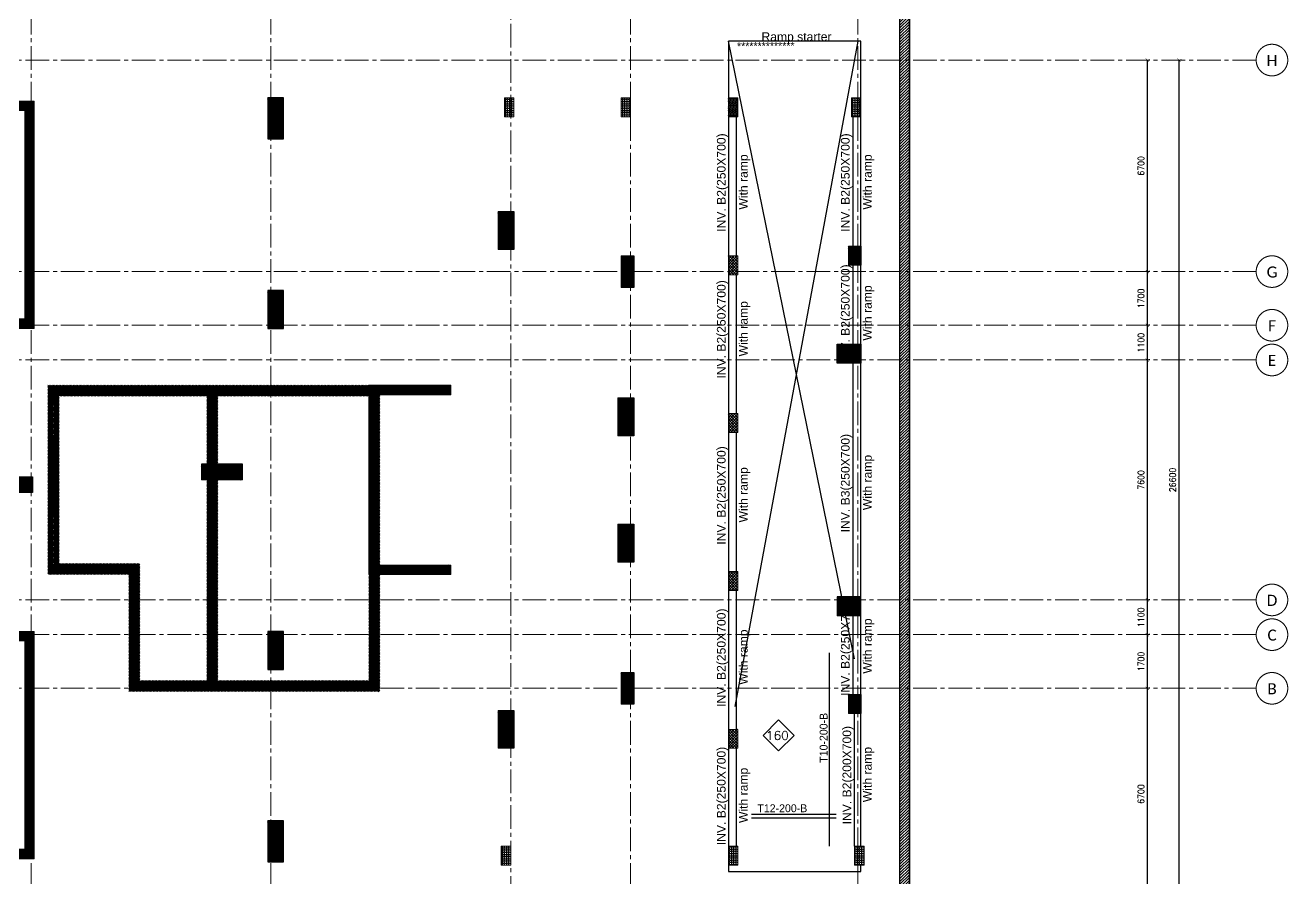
# Model space of a CAD drawing. Header units: millimetres. Extents: x -967280 to 3852, y 2833 to 1955156.
# Drawn here: x -521011 to -481004, y 487937 to 514940 of the extents above; entities that cross this region are included whole.
import ezdxf
from ezdxf.enums import TextEntityAlignment as Align

# ---------------------------------------------------------------- set-up
doc = ezdxf.new("R2010")
doc.units = ezdxf.units.MM
doc.header["$LTSCALE"] = 1000
doc.header["$PDMODE"] = 35
doc.header["$PDSIZE"] = 25
for name, pattern in [('$0$DASHED2', [0.375, 0.25, -0.125]), ('Columns_Structural070816$0$CENTER2', [1.125, 0.75, -0.125, 0.125, -0.125]), ('HRZN_Line-Ptrn-Sold', [9144001.0, 9144000.0, -1])]:
    doc.linetypes.add(name, pattern=pattern)
for name, color, linetype in [('_N-DIM 3', 7, 'Continuous'), ('ARCH', 8, 'Continuous'), ('R.C. footing', 4, 'Continuous'), ('S - BATH Hach', 1, 'Continuous'), ('S - col hach', 1, 'Continuous'), ('S - dot', 1, 'Continuous'), ('S -Beams', 2, 'Continuous'), ('text', 3, 'Continuous')]:
    doc.layers.add(name, color=color, linetype=linetype)
for name, color, linetype, lineweight in [('A-AX-ATT-100', 7, 'HRZN_Line-Ptrn-Sold', 18), ('S - column', 6, 'Continuous', 60), ('ST-000-AXIS', 9, 'Columns_Structural070816$0$CENTER2', 9), ('ST-203-SLAB-TXT', 7, 'Continuous', 30), ('ST-RFT-BOT', 2, '$0$DASHED2', 30)]:
    doc.layers.add(name, color=color, linetype=linetype, lineweight=lineweight)
doc.styles.add('ARAB', font='xarb.shx', dxfattribs={"width": 0.7, "height": 250})
doc.styles.add('B05-FIRST FLOOR PLAN$0$T25-100', font='STENCIL.shx', dxfattribs={"height": 250})
doc.styles.add('Calibri_2', font='calibri.ttf', dxfattribs={"height": 300})
doc.styles.add('ROMANC', font='romanc.shx')
doc.styles.add('TUNELNO', font='romans.shx', dxfattribs={"width": 0.9})
doc.styles.add('XREF-ST-FRAMING 1ST FLOOR$0$STRECTURAL', font='arial.ttf')
doc.dimstyles.new('Copy(2) of DSEC', dxfattribs={"dimtxt": 200, "dimasz": 100, "dimexe": 50, "dimexo": 80, "dimgap": 100, "dimtad": 1, "dimdec": 0, "dimrnd": 5, "dimzin": 0, "dimdsep": 46, "dimtxsty": 'TUNELNO', "dimblk": 'ARCHTICK', "dimcen": 0.09, "dimclrd": 1, "dimclre": 1, "dimclrt": 3, "dimadec": 0, "dimazin": 0, "dimtfac": 0.78125, "dimtdec": 0, "dimtix": 1, "dimtmove": 2, "dimatfit": 3, "dimldrblk": 'ARCHTICK', "dimfxl": 1, "dimtolj": 1, "dimtzin": 0, "dimarcsym": 0})
pattern_1 = [(90, (-416898.87, -510439.72), (-69.85, 4e-15), [50.8, -19.05]), (180, (-416898.87, -510439.72), (-9e-15, -69.85), [50.8, -19.05])]
pattern_2 = [(45, (193250.144, -596912.31), (-22.4506403, 22.4506403), [])]
pattern_3 = [(45, (-119733.897, -851549.915), (-22.4506403, 22.4506403), [])]
pattern_4 = [(45, (907727.56, 223202.353), (-22.4506403, 22.4506403), [])]
pattern_5 = [(45, (-410798.87, -446239.72), (-44.9012806, 44.9012806), []), (135, (-410798.87, -446239.72), (-44.9012806, -44.9012806), [])]

# ---------------------------------------------------------------- blocks, each defined once
blk = doc.blocks.new('Grid - HRZN_G-Datm-Grid-Head-1554275-FIRST FLOOR FFL_1_')
at = {"layer": 'A-AX-ATT-100'}
blk.add_circle((0, 0), 5, dxfattribs=at)
blk = doc.blocks.new('_ArchTick')
at = {"color": 0, "linetype": 'ByBlock', "const_width": 0.15}
blk.add_lwpolyline([(-0.5, -0.5), (0.5, 0.5)], dxfattribs=at)
blk = doc.blocks.new('*D1497')
at = {"layer": '_N-DIM 3', "color": 1, "linetype": 'Continuous', "lineweight": -2, "ltscale": 30, "transparency": 16777216}
for p, q in [((572272, 737040), (572272, 730340)), ((572352, 737040), (572322, 737040)), ((572352, 730340), (572322, 730340))]:
    blk.add_line(p, q, dxfattribs=at)
at = {"layer": 'Defpoints', "color": 0, "linetype": 'Continuous', "ltscale": 30, "transparency": 16777216}
for p in [(572272, 737040), (572272, 730340), (572272, 730340)]:
    blk.add_point(p, dxfattribs=at)
at = {"layer": '_N-DIM 3', "color": 1, "linetype": 'Continuous', "lineweight": -2, "ltscale": 30, "transparency": 16777216, "xscale": 100, "yscale": 100, "zscale": 100}
for p, rotation in [((572272, 737040), 90), ((572272, 730340), 270)]:
    blk.add_blockref('_ArchTick', p, dxfattribs=dict(at, rotation=rotation))
at = {"layer": '_N-DIM 3', "color": 3, "linetype": 'Continuous', "ltscale": 30, "transparency": 16777216, "insert": (572072, 733690), "char_height": 200, "attachment_point": 5, "rotation": 90, "style": 'TUNELNO'}
blk.add_mtext('\\A1;6700', dxfattribs=at)
blk = doc.blocks.new('*D1498')
at = {"layer": '_N-DIM 3', "color": 1, "linetype": 'Continuous', "lineweight": -2, "ltscale": 30, "transparency": 16777216}
for p, q in [((572272, 730340), (572272, 728640)), ((572352, 730340), (572322, 730340)), ((572352, 728640), (572322, 728640))]:
    blk.add_line(p, q, dxfattribs=at)
at = {"layer": 'Defpoints', "color": 0, "linetype": 'Continuous', "ltscale": 30, "transparency": 16777216}
for p in [(572272, 730340), (572272, 728640), (572272, 728640)]:
    blk.add_point(p, dxfattribs=at)
at = {"layer": '_N-DIM 3', "color": 1, "linetype": 'Continuous', "lineweight": -2, "ltscale": 30, "transparency": 16777216, "xscale": 100, "yscale": 100, "zscale": 100}
for p, rotation in [((572272, 730340), 90), ((572272, 728640), 270)]:
    blk.add_blockref('_ArchTick', p, dxfattribs=dict(at, rotation=rotation))
at = {"layer": '_N-DIM 3', "color": 3, "linetype": 'Continuous', "ltscale": 30, "transparency": 16777216, "insert": (572072, 729490), "char_height": 200, "attachment_point": 5, "rotation": 90, "style": 'TUNELNO'}
blk.add_mtext('\\A1;1700', dxfattribs=at)
blk = doc.blocks.new('*D1499')
at = {"layer": '_N-DIM 3', "color": 1, "linetype": 'Continuous', "lineweight": -2, "ltscale": 30, "transparency": 16777216}
for p, q in [((572272, 728640), (572272, 727540)), ((572352, 728640), (572322, 728640)), ((572352, 727540), (572322, 727540))]:
    blk.add_line(p, q, dxfattribs=at)
at = {"layer": 'Defpoints', "color": 0, "linetype": 'Continuous', "ltscale": 30, "transparency": 16777216}
for p in [(572272, 728640), (572272, 727540), (572272, 727540)]:
    blk.add_point(p, dxfattribs=at)
at = {"layer": '_N-DIM 3', "color": 1, "linetype": 'Continuous', "lineweight": -2, "ltscale": 30, "transparency": 16777216, "xscale": 100, "yscale": 100, "zscale": 100}
for p, rotation in [((572272, 728640), 90), ((572272, 727540), 270)]:
    blk.add_blockref('_ArchTick', p, dxfattribs=dict(at, rotation=rotation))
at = {"layer": '_N-DIM 3', "color": 3, "linetype": 'Continuous', "ltscale": 30, "transparency": 16777216, "insert": (572072, 728090), "char_height": 200, "attachment_point": 5, "rotation": 90, "style": 'TUNELNO'}
blk.add_mtext('\\A1;1100', dxfattribs=at)
blk = doc.blocks.new('*D1500')
at = {"layer": '_N-DIM 3', "color": 1, "linetype": 'Continuous', "lineweight": -2, "ltscale": 30, "transparency": 16777216}
for p, q in [((572272, 727540), (572272, 719940)), ((572352, 727540), (572322, 727540)), ((572352, 719940), (572322, 719940))]:
    blk.add_line(p, q, dxfattribs=at)
at = {"layer": 'Defpoints', "color": 0, "linetype": 'Continuous', "ltscale": 30, "transparency": 16777216}
for p in [(572272, 727540), (572272, 719940), (572272, 719940)]:
    blk.add_point(p, dxfattribs=at)
at = {"layer": '_N-DIM 3', "color": 1, "linetype": 'Continuous', "lineweight": -2, "ltscale": 30, "transparency": 16777216, "xscale": 100, "yscale": 100, "zscale": 100}
for p, rotation in [((572272, 727540), 90), ((572272, 719940), 270)]:
    blk.add_blockref('_ArchTick', p, dxfattribs=dict(at, rotation=rotation))
at = {"layer": '_N-DIM 3', "color": 3, "linetype": 'Continuous', "ltscale": 30, "transparency": 16777216, "insert": (572072, 723740), "char_height": 200, "attachment_point": 5, "rotation": 90, "style": 'TUNELNO'}
blk.add_mtext('\\A1;7600', dxfattribs=at)
blk = doc.blocks.new('*D1501')
at = {"layer": '_N-DIM 3', "color": 1, "linetype": 'Continuous', "lineweight": -2, "ltscale": 30, "transparency": 16777216}
for p, q in [((572272, 719940), (572272, 718840)), ((572352, 719940), (572322, 719940)), ((572352, 718840), (572322, 718840))]:
    blk.add_line(p, q, dxfattribs=at)
at = {"layer": 'Defpoints', "color": 0, "linetype": 'Continuous', "ltscale": 30, "transparency": 16777216}
for p in [(572272, 719940), (572272, 718840), (572272, 718840)]:
    blk.add_point(p, dxfattribs=at)
at = {"layer": '_N-DIM 3', "color": 1, "linetype": 'Continuous', "lineweight": -2, "ltscale": 30, "transparency": 16777216, "xscale": 100, "yscale": 100, "zscale": 100}
for p, rotation in [((572272, 719940), 90), ((572272, 718840), 270)]:
    blk.add_blockref('_ArchTick', p, dxfattribs=dict(at, rotation=rotation))
at = {"layer": '_N-DIM 3', "color": 3, "linetype": 'Continuous', "ltscale": 30, "transparency": 16777216, "insert": (572072, 719390), "char_height": 200, "attachment_point": 5, "rotation": 90, "style": 'TUNELNO'}
blk.add_mtext('\\A1;1100', dxfattribs=at)
blk = doc.blocks.new('*D1502')
at = {"layer": '_N-DIM 3', "color": 1, "linetype": 'Continuous', "lineweight": -2, "ltscale": 30, "transparency": 16777216}
for p, q in [((572272, 718840), (572272, 717140)), ((572352, 718840), (572322, 718840)), ((572352, 717140), (572322, 717140))]:
    blk.add_line(p, q, dxfattribs=at)
at = {"layer": 'Defpoints', "color": 0, "linetype": 'Continuous', "ltscale": 30, "transparency": 16777216}
for p in [(572272, 718840), (572272, 717140), (572272, 717140)]:
    blk.add_point(p, dxfattribs=at)
at = {"layer": '_N-DIM 3', "color": 1, "linetype": 'Continuous', "lineweight": -2, "ltscale": 30, "transparency": 16777216, "xscale": 100, "yscale": 100, "zscale": 100}
for p, rotation in [((572272, 718840), 90), ((572272, 717140), 270)]:
    blk.add_blockref('_ArchTick', p, dxfattribs=dict(at, rotation=rotation))
at = {"layer": '_N-DIM 3', "color": 3, "linetype": 'Continuous', "ltscale": 30, "transparency": 16777216, "insert": (572072, 717990), "char_height": 200, "attachment_point": 5, "rotation": 90, "style": 'TUNELNO'}
blk.add_mtext('\\A1;1700', dxfattribs=at)
blk = doc.blocks.new('*D1503')
at = {"layer": '_N-DIM 3', "color": 1, "linetype": 'Continuous', "lineweight": -2, "ltscale": 30, "transparency": 16777216}
for p, q in [((572272, 717140), (572272, 710440)), ((572352, 717140), (572322, 717140)), ((572352, 710440), (572322, 710440))]:
    blk.add_line(p, q, dxfattribs=at)
at = {"layer": 'Defpoints', "color": 0, "linetype": 'Continuous', "ltscale": 30, "transparency": 16777216}
for p in [(572272, 717140), (572272, 710440), (572272, 710440)]:
    blk.add_point(p, dxfattribs=at)
at = {"layer": '_N-DIM 3', "color": 1, "linetype": 'Continuous', "lineweight": -2, "ltscale": 30, "transparency": 16777216, "xscale": 100, "yscale": 100, "zscale": 100}
for p, rotation in [((572272, 717140), 90), ((572272, 710440), 270)]:
    blk.add_blockref('_ArchTick', p, dxfattribs=dict(at, rotation=rotation))
at = {"layer": '_N-DIM 3', "color": 3, "linetype": 'Continuous', "ltscale": 30, "transparency": 16777216, "insert": (572072, 713790), "char_height": 200, "attachment_point": 5, "rotation": 90, "style": 'TUNELNO'}
blk.add_mtext('\\A1;6700', dxfattribs=at)
blk = doc.blocks.new('*D1504')
at = {"layer": '_N-DIM 3', "color": 1, "linetype": 'Continuous', "lineweight": -2, "ltscale": 30, "transparency": 16777216}
for p, q in [((573272, 737040), (573272, 710440)), ((573352, 737040), (573322, 737040)), ((573352, 710440), (573322, 710440))]:
    blk.add_line(p, q, dxfattribs=at)
at = {"layer": 'Defpoints', "color": 0, "linetype": 'Continuous', "ltscale": 30, "transparency": 16777216}
for p in [(573272, 737040), (573272, 710440), (573272, 710440)]:
    blk.add_point(p, dxfattribs=at)
at = {"layer": '_N-DIM 3', "color": 1, "linetype": 'Continuous', "lineweight": -2, "ltscale": 30, "transparency": 16777216, "xscale": 100, "yscale": 100, "zscale": 100}
for p, rotation in [((573272, 737040), 90), ((573272, 710440), 270)]:
    blk.add_blockref('_ArchTick', p, dxfattribs=dict(at, rotation=rotation))
at = {"layer": '_N-DIM 3', "color": 3, "linetype": 'Continuous', "ltscale": 30, "transparency": 16777216, "insert": (573072, 723740), "char_height": 200, "attachment_point": 5, "rotation": 90, "style": 'TUNELNO'}
blk.add_mtext('\\A1;26600', dxfattribs=at)
blk = doc.blocks.new('A$C46269fcd new')
at = {"layer": 'S - BATH Hach', "ltscale": 30, "transparency": 33554483}
h = blk.add_hatch(dxfattribs=at)
h.set_pattern_fill('ANSI31', color=1, scale=20)
h.set_pattern_definition([(45, (643184.17, -484711.8), (-44.9012806, 44.9012806), [])])
h.paths.add_polyline_path([(47835, 35800), (47835, -9200), (-6100, -9200), (-6100, 35800), (-5800, 35800), (-5800, -8900), (47535, -8900), (47535, 35800)])
at = {"layer": 'S - col hach', "true_color": 0xcd6928}
h = blk.add_hatch(dxfattribs=at)
h.set_pattern_fill('ANGLE', color=32, scale=10, angle=90)
h.set_pattern_definition([(90, (-416598.87, -510439.72), (-69.85, 4e-15), [50.8, -19.05]), (180, (-416598.87, -510439.72), (-9e-15, -69.85), [50.8, -19.05])])
h.paths.add_polyline_path([(35300, 25400), (35000, 25400), (35000, 24800), (35300, 24800)])
h = blk.add_hatch(dxfattribs=at)
h.set_pattern_fill('ANGLE', color=32, scale=10, angle=90)
h.set_pattern_definition([(90, (-416998.87, -510439.72), (-69.85, 4e-15), [50.8, -19.05]), (180, (-416998.87, -510439.72), (-9e-15, -69.85), [50.8, -19.05])])
h.paths.add_polyline_path([(39000, 25400), (38700, 25400), (38700, 24800), (39000, 24800)])
h = blk.add_hatch(dxfattribs=at)
h.set_pattern_fill('ANGLE', color=32, scale=10, angle=90)
h.set_pattern_definition([(90, (-416898.87, -510539.72), (-69.85, 4e-15), [50.8, -19.05]), (180, (-416898.87, -510539.72), (-9e-15, -69.85), [50.8, -19.05])])
h.paths.add_polyline_path([(46300, 25400), (46000, 25400), (46000, 24800), (46300, 24800)])
h = blk.add_hatch(dxfattribs=at)
h.set_pattern_fill('ANGLE', color=32, scale=10, angle=90)
h.set_pattern_definition([(90, (-418648.87, -504739.72), (-69.85, 4e-15), [50.8, -19.05]), (180, (-418648.87, -504739.72), (-9e-15, -69.85), [50.8, -19.05])])
h.paths.add_polyline_path([(35200, 1700), (34900, 1700), (34900, 1100), (35200, 1100)])
h = blk.add_hatch(dxfattribs=at)
h.set_pattern_fill('ANGLE', color=32, scale=10, angle=90)
h.set_pattern_definition(pattern_1)
h.paths.add_polyline_path([(42400, 1700), (42100, 1700), (42100, 1100), (42400, 1100)])
h = blk.add_hatch(dxfattribs=at)
h.set_pattern_fill('ANGLE', color=32, scale=10, angle=90)
h.set_pattern_definition(pattern_1)
h.paths.add_polyline_path([(46400, 1700), (46100, 1700), (46100, 1100), (46400, 1100)])
at = {"layer": 'R.C. footing', "color": 4, "ltscale": 30}
blk.add_lwpolyline([(47835, 35800), (47835, -9200), (-6100, -9200), (-6100, 35800), (-5800, 35800), (-5800, -8900), (47535, -8900), (47535, 35800)], close=True, dxfattribs=at)
at = {"layer": 'S - column', "lineweight": 15}
for points in [[(35300, 25400), (35000, 25400), (35000, 24800), (35300, 24800)], [(39000, 25400), (38700, 25400), (38700, 24800), (39000, 24800)], [(46300, 25400), (46000, 25400), (46000, 24800), (46300, 24800)], [(35200, 1700), (34900, 1700), (34900, 1100), (35200, 1100)], [(42400, 1700), (42100, 1700), (42100, 1100), (42400, 1100)], [(46400, 1700), (46100, 1700), (46100, 1100), (46400, 1100)]]:
    blk.add_lwpolyline(points, close=True, dxfattribs=at)
blk = doc.blocks.new('FROM FOUNDATION TO UPPER LOWER BASEMENT_COLUMNS(new2)')
at = {"layer": 'S - col hach'}
h = blk.add_hatch(dxfattribs=at)
h.set_pattern_fill('ANSI31', color=256, scale=10)
h.set_pattern_definition(pattern_4)
h.paths.add_polyline_path([(436699, 635440), (436699, 628840), (436199, 628840), (436199, 628540), (436999, 628540), (436999, 635740), (432999, 635740), (432999, 628540), (433299, 628540), (434999, 628540), (434999, 628840), (433299, 628840), (433299, 635440)])
h = blk.add_hatch(dxfattribs=at)
h.set_pattern_fill('ANSI31', color=256, scale=10)
h.set_pattern_definition(pattern_2)
h.paths.add_polyline_path([(444899, 634540), (444899, 635840), (444399, 635840), (444399, 634540)])
h = blk.add_hatch(dxfattribs=at)
h.set_pattern_fill('ANSI31', color=256, scale=10)
h.set_pattern_definition([(45, (193250.144, -595212.31), (-22.4506403, 22.4506403), [])])
h.paths.add_polyline_path([(452199, 631040), (452199, 632240), (451699, 632240), (451699, 631040)])
h = blk.add_hatch(dxfattribs=at)
h.set_pattern_fill('ANSI31', color=256, scale=10)
h.set_pattern_definition(pattern_2)
h.paths.add_polyline_path([(463199, 630540), (463199, 631140), (462799, 631140), (462799, 630540), (462953, 630540)])
h = blk.add_hatch(dxfattribs=at)
h.set_pattern_fill('ANSI31', color=256, scale=10)
h.set_pattern_definition(pattern_2)
h.paths.add_polyline_path([(455999, 629840), (455999, 630840), (455599, 630840), (455599, 629840)])
h = blk.add_hatch(dxfattribs=at)
h.set_pattern_fill('ANSI31', color=256, scale=10)
h.set_pattern_definition(pattern_2)
h.paths.add_polyline_path([(444899, 628540), (444899, 629740), (444399, 629740), (444399, 628540)])
h = blk.add_hatch(dxfattribs=at)
h.set_pattern_fill('ANSI31', color=256, scale=10)
h.set_pattern_definition([(45, (193250.144, -599612.31), (-22.4506403, 22.4506403), [])])
h.paths.add_polyline_path([(462706, 627440), (463199, 627440), (463199, 628040), (462449, 628040), (462449, 627440)])
h = blk.add_hatch(dxfattribs=at)
h.set_pattern_fill('ANSI31', color=256, scale=10, angle=-90)
h.set_pattern_definition([(315, (-770003.16, 861038.448), (22.4506403, 22.4506403), [])])
h.paths.add_polyline_path([(450199, 621040), (447899, 621040), (447899, 626440), (450199, 626440), (450199, 626740), (447599, 626740), (447599, 620740), (450199, 620740)])
h = blk.add_hatch(dxfattribs=at)
h.set_pattern_fill('ANSI31', color=256, scale=10)
h.set_pattern_definition([(45, (193250.144, -601912.31), (-22.4506403, 22.4506403), [])])
h.paths.add_polyline_path([(455999, 625140), (455999, 626340), (455499, 626340), (455499, 625140)])
h = blk.add_hatch(dxfattribs=at)
h.set_pattern_fill('ANSI31', color=256, scale=10)
h.set_pattern_definition([(45, (172750.148, -603312.31), (-22.4506403, 22.4506403), [])])
h.paths.add_polyline_path([(443599, 623740), (443599, 624240), (442299, 624240), (442299, 623740)])
h = blk.add_hatch(dxfattribs=at)
h.set_pattern_fill('ANSI31', color=256, scale=10)
h.set_pattern_definition([(45, (167000.147, -603712.31), (-22.4506403, 22.4506403), [])])
h.paths.add_polyline_path([(436456, 623340), (436949, 623340), (436949, 623840), (435749, 623840), (435749, 623340)])
h = blk.add_hatch(dxfattribs=at)
h.set_pattern_fill('ANSI31', color=256, scale=10)
h.set_pattern_definition(pattern_3)
h.paths.add_polyline_path([(455999, 622340), (455499, 622340), (455499, 621140), (455999, 621140)])
h = blk.add_hatch(dxfattribs=at)
h.set_pattern_fill('ANSI31', color=256, scale=10)
h.set_pattern_definition([(45, (193250.144, -607512.31), (-22.4506403, 22.4506403), [])])
h.paths.add_polyline_path([(462706, 619440), (463199, 619440), (463199, 620040), (462449, 620040), (462449, 619440)])
h = blk.add_hatch(dxfattribs=at)
h.set_pattern_fill('ANSI31', color=256, scale=10)
h.set_pattern_definition(pattern_4)
h.paths.add_polyline_path([(436699, 618640), (436699, 612040), (433299, 612040), (433299, 618640), (434999, 618640), (434999, 618940), (432999, 618940), (432999, 611740), (436999, 611740), (436999, 618940), (436199, 618940), (436199, 618640)])
h = blk.add_hatch(dxfattribs=at)
h.set_pattern_fill('ANSI31', color=256, scale=10)
h.set_pattern_definition(pattern_3)
h.paths.add_polyline_path([(444899, 618940), (444399, 618940), (444399, 617740), (444899, 617740)])
h = blk.add_hatch(dxfattribs=at)
h.set_pattern_fill('ANSI31', color=256, scale=10)
h.set_pattern_definition([(45, (193250.144, -597112.31), (-22.4506403, 22.4506403), [])])
h.paths.add_polyline_path([(455599, 616640), (455999, 616640), (455999, 617640), (455599, 617640), (455599, 617179)])
h = blk.add_hatch(dxfattribs=at)
h.set_pattern_fill('ANSI31', color=256, scale=10)
h.set_pattern_definition(pattern_2)
h.paths.add_polyline_path([(462799, 616940), (462799, 616340), (463199, 616340), (463199, 616940)])
h = blk.add_hatch(dxfattribs=at)
h.set_pattern_fill('ANSI31', color=256, scale=10)
h.set_pattern_definition([(45, (193250.144, -598612.31), (-22.4506403, 22.4506403), [])])
h.paths.add_polyline_path([(452199, 615240), (452199, 616440), (451699, 616440), (451699, 615240), (451832, 615240)])
h = blk.add_hatch(dxfattribs=at)
h.set_pattern_fill('ANSI31', color=256, scale=10)
h.set_pattern_definition(pattern_2)
h.paths.add_polyline_path([(444899, 611640), (444899, 612940), (444399, 612940), (444399, 611640)])
at = {"layer": 'S - column', "lineweight": 15}
blk.add_lwpolyline([(433299, 628840), (433299, 635440), (436699, 635440), (436699, 628840), (436199, 628840), (436199, 628540), (436999, 628540), (436999, 635740), (432999, 635740), (432999, 628540), (433299, 628540), (434999, 628540), (434999, 628840), (433299, 628840)], dxfattribs=at)
for points in [[(444399, 634540), (444899, 634540), (444899, 635840), (444399, 635840)], [(452199, 632240), (451699, 632240), (451699, 631040), (452199, 631040)], [(462799, 630540), (463199, 630540), (463199, 631140), (462799, 631140)], [(455599, 629840), (455999, 629840), (455999, 630840), (455599, 630840)], [(444399, 628540), (444899, 628540), (444899, 629740), (444399, 629740)], [(462449, 627440), (463199, 627440), (463199, 628040), (462449, 628040)], [(450199, 621040), (447899, 621040), (447899, 626440), (450199, 626440), (450199, 626740), (447599, 626740), (447599, 620740), (450199, 620740)], [(455499, 625140), (455999, 625140), (455999, 626340), (455499, 626340)], [(442299, 623740), (443599, 623740), (443599, 624240), (442299, 624240)], [(435749, 623340), (436949, 623340), (436949, 623840), (435749, 623840)], [(455499, 621140), (455999, 621140), (455999, 622340), (455499, 622340)], [(462449, 619440), (463199, 619440), (463199, 620040), (462449, 620040)], [(436699, 612040), (433299, 612040), (433299, 618640), (434999, 618640), (434999, 618940), (432999, 618940), (432999, 611740), (436999, 611740), (436999, 618940), (436199, 618940), (436199, 618640), (436699, 618640)], [(444399, 617740), (444399, 618940), (444899, 618940), (444899, 617740)], [(455599, 616640), (455599, 617640), (455999, 617640), (455999, 616640)], [(463199, 616940), (463199, 616340), (462799, 616340), (462799, 616940)], [(452199, 616440), (452199, 615240), (451699, 615240), (451699, 616440)], [(444399, 611640), (444399, 612940), (444899, 612940), (444899, 611640)]]:
    blk.add_lwpolyline(points, close=True, dxfattribs=at)
at = {"layer": 'ST-RFT-BOT', "color": 7, "linetype": 'Continuous', "ltscale": 30}
for points in [[(444899, 635840), (444399, 635840), (444399, 634540), (444899, 634540)], [(451699, 632240), (452199, 632240), (452199, 631040), (451699, 631040)], [(462799, 631140), (463199, 631140), (463199, 630540), (462799, 630540)], [(455599, 630840), (455999, 630840), (455999, 629840), (455599, 629840)], [(444899, 629740), (444399, 629740), (444399, 628540), (444899, 628540)], [(463199, 628040), (463199, 627440), (462449, 627440), (462449, 628040)], [(455499, 626340), (455999, 626340), (455999, 625140), (455499, 625140)], [(443599, 623740), (443599, 624240), (442299, 624240), (442299, 623740)], [(435749, 623340), (435749, 623840), (436949, 623840), (436949, 623340)], [(455499, 622340), (455999, 622340), (455999, 621140)], [(463199, 619440), (463199, 620040), (462449, 620040), (462449, 619440)], [(444899, 618940), (444399, 618940), (444399, 617740), (444899, 617740)], [(455599, 617640), (455999, 617640), (455999, 616640), (455599, 616640)], [(462799, 616940), (463199, 616940), (463199, 616340), (462799, 616340)], [(451699, 616440), (452199, 616440), (452199, 615240), (451699, 615240)], [(444899, 612940), (444399, 612940), (444399, 611640), (444899, 611640)]]:
    blk.add_lwpolyline(points, dxfattribs=at)
blk = doc.blocks.new('A$C498c0d08')
at = {"layer": 'S - col hach'}
h = blk.add_hatch(dxfattribs=at)
h.set_pattern_fill('ANSI37', color=3, scale=20)
h.set_pattern_definition(pattern_5)
h.paths.add_polyline_path([(48200, -15400), (48500, -15400), (48500, -16000), (48200, -16000)])
h = blk.add_hatch(dxfattribs=at)
h.set_pattern_fill('ANSI31', color=256, scale=10)
h.set_pattern_definition([(45, (549284.17, -420511.8), (-22.4506403, 22.4506403), [])])
h.paths.add_polyline_path([(36800, -19500), (26638, -19500), (26638, -25500), (29200, -25500), (29200, -29200), (37150, -29200), (37150, -19500), (36800, -19500), (36800, -28850), (32025, -28850), (32025, -22500), (31675, -22500), (31675, -28850), (29550, -28850), (29550, -25150), (26988, -25150), (26988, -19850), (31675, -19850), (31675, -22000), (32025, -22000), (32025, -19850), (36800, -19850)])
h = blk.add_hatch(dxfattribs=at)
h.set_pattern_fill('ANSI37', color=3, scale=20)
h.set_pattern_definition(pattern_5)
h.paths.add_polyline_path([(48200, -20400), (48500, -20400), (48500, -21000), (48200, -21000)])
h = blk.add_hatch(dxfattribs=at)
h.set_pattern_fill('ANSI37', color=3, scale=20)
h.set_pattern_definition(pattern_5)
h.paths.add_polyline_path([(48200, -25400), (48500, -25400), (48500, -26000), (48200, -26000)])
h = blk.add_hatch(dxfattribs=at)
h.set_pattern_fill('ANSI37', color=3, scale=20)
h.set_pattern_definition(pattern_5)
h.paths.add_polyline_path([(48200, -30400), (48500, -30400), (48500, -31000), (48200, -31000)])
at = {"layer": 'S - column', "lineweight": 15}
for points in [[(48200, -15400), (48500, -15400), (48500, -16000), (48200, -16000)], [(48200, -20400), (48500, -20400), (48500, -21000), (48200, -21000)], [(48200, -25400), (48500, -25400), (48500, -26000), (48200, -26000)], [(48200, -30400), (48500, -30400), (48500, -31000), (48200, -31000)]]:
    blk.add_lwpolyline(points, close=True, dxfattribs=at)
at = {"layer": 'S -Beams', "const_width": 0.02}
blk.add_lwpolyline([(37150, -19500), (26638, -19500), (26638, -25500), (29200, -25500), (29200, -29200), (37150, -29200)], close=True, dxfattribs=at)
at = {"layer": 'S -Beams'}
blk.add_lwpolyline([(31675, -22500, 0.02, 0.02, 0), (31675, -28850, 0.02, 0.02, 0), (29550, -28850, 0.02, 0.02, 0), (29550, -25150, 0.02, 0.02, 0), (26988, -25150, 0.02, 0.02, 0), (26988, -19850, 0.02, 0.02, 0), (31675, -19850, 0.02, 0.02, 0), (31675, -22000, 0, 0, 0), (32025, -22000, 0, 0, 0), (32025, -19850, 0, 0, 0), (36800, -19850, 0, 0, 0), (36800, -28850, 0, 0, 0), (32025, -28850, 0, 0, 0), (32025, -22500, 0, 0, 0)], format="xyseb", close=True, dxfattribs=at)
blk = doc.blocks.new('*U133')
at = {"layer": 'S - column', "lineweight": 106, "ltscale": 30}
blk.add_blockref('A$C498c0d08', (-48350, 23200), dxfattribs=at)
blk = doc.blocks.new('*U134')
at = {"layer": 'ST-RFT-BOT', "color": 0, "linetype": 'ByBlock', "lineweight": -2, "transparency": 16777216}
blk.add_blockref('*U133', (0, 0), dxfattribs=at)
blk = doc.blocks.new('A$C502a855f new')
at = {"layer": 'S - col hach', "true_color": 0xf8d731}
h = blk.add_hatch(dxfattribs=at)
h.set_pattern_fill('HONEY', color=40, scale=10)
h.set_pattern_definition([(0, (-310798.873, -401239.722), (47.625, 27.4963064), [31.75, -63.5]), (120, (-310798.873, -401239.722), (-47.6249999, 27.4963066), [31.75, -63.5]), (60, (-310798.873, -401239.722), (1e-07, 54.9926131), [-63.5, 31.75])])
h.paths.add_polyline_path([(148200, 34600), (148500, 34600), (148500, 34000), (148200, 34000)])
at = {"layer": 'S - column', "lineweight": 15}
blk.add_lwpolyline([(148200, 34600), (148500, 34600), (148500, 34000), (148200, 34000)], close=True, dxfattribs=at)
blk = doc.blocks.new('A$Cff78b8bf')
at = {"layer": 'ST-203-SLAB-TXT', "style": 'XREF-ST-FRAMING 1ST FLOOR$0$STRECTURAL'}
blk.add_text('Ramp starter', height=275, dxfattribs=at).set_placement((50357, -8459, 38), align=Align.MIDDLE_CENTER)
at = {"layer": 'text', "ltscale": 30, "style": 'ARAB'}
blk.add_text('**************', height=250, rotation=0.4625, dxfattribs=at).set_placement((48475, -8887))
blk = doc.blocks.new('AXES-00')
at = {"layer": 'ST-000-AXIS'}
for p, q in [((536898.9, 750979.6), (536898.9, 695813.8)), ((544498.9, 750979.6), (544498.9, 695813.8)), ((552098.9, 695813.8), (552098.9, 750979.6)), ((555898.9, 750979.6), (555898.9, 695813.8)), ((563098.9, 750979.6), (563098.9, 695813.8)), ((575723.2, 737039.7), (505674.3, 737039.7)), ((575723.2, 730339.7), (505674.3, 730339.7)), ((575723.2, 728639.7), (505674.3, 728639.7)), ((575723.2, 727539.7), (505674.3, 727539.7)), ((575723.2, 719939.7), (505674.3, 719939.7)), ((575723.2, 718839.7), (505674.3, 718839.7)), ((575723.2, 717139.7), (505674.3, 717139.7))]:
    blk.add_line(p, q, dxfattribs=at)
at = {"layer": 'A-AX-ATT-100', "xscale": 100.0000000000001, "yscale": 100.0000000000001, "zscale": 100.0000000000001, "rotation": 90}
for p in [(576223.2, 737039.7), (576223.2, 730339.7), (576223.2, 728639.7), (576223.2, 727539.7), (576223.2, 719939.7), (576223.2, 718839.7), (576223.2, 717139.7)]:
    blk.add_blockref('Grid - HRZN_G-Datm-Grid-Head-1554275-FIRST FLOOR FFL_1_', p, dxfattribs=at)
at = {"layer": 'A-AX-ATT-100', "linetype": 'Continuous', "lineweight": 13, "char_height": 350, "attachment_point": 1, "style": 'Calibri_2'}
for s, insert, width in [('H', (576054.2, 737201), 416.877), ('G', (576054.2, 730501), 416.877), ('F', (576100.7, 728801), 304.641), ('E', (576090.7, 727701), 328.692), ('D', (576057.7, 720101), 408.861), ('C', (576080.7, 719001), 352.742), ('B', (576077.2, 717301), 360.759)]:
    blk.add_mtext(s, dxfattribs=dict(at, insert=insert, width=width))
at = {"layer": '_N-DIM 3', "color": 3, "linetype": 'Continuous', "ltscale": 30}
for base, p1, p2, picture, middle in [((572272.5, 730339.7), (572272.5, 737039.7), (572272.5, 730339.7), '*D1497', (572072.5, 733689.7)), ((573272.5, 710439.7), (573272.5, 737039.7), (573272.5, 710439.7), '*D1504', (573072.5, 723739.7)), ((572272.5, 728639.7), (572272.5, 730339.7), (572272.5, 728639.7), '*D1498', (572072.5, 729489.7)), ((572272.5, 727539.7), (572272.5, 728639.7), (572272.5, 727539.7), '*D1499', (572072.5, 728089.7)), ((572272.5, 719939.7), (572272.5, 727539.7), (572272.5, 719939.7), '*D1500', (572072.5, 723739.7)), ((572272.5, 718839.7), (572272.5, 719939.7), (572272.5, 718839.7), '*D1501', (572072.5, 719389.7)), ((572272.5, 717139.7), (572272.5, 718839.7), (572272.5, 717139.7), '*D1502', (572072.5, 717989.7)), ((572272.5, 710439.7), (572272.5, 717139.7), (572272.5, 710439.7), '*D1503', (572072.5, 713789.7))]:
    dim = blk.add_linear_dim(base=base, p1=p1, p2=p2, angle=90, dimstyle='Copy(2) of DSEC', dxfattribs=at)
    dim.commit()
    dim.dimension.update_dxf_attribs({"geometry": picture, "text_midpoint": middle})

msp = doc.modelspace()

# ---------------------------------------------------------------- linework, layer by layer
at = {"layer": 'R.C. footing'}
msp.add_lwpolyline([(-492993.7, 523037.4), (-546928.7, 523037.4), (-546928.7, 478037.4), (-492993.7, 478037.4)], close=True, dxfattribs=at)
at = {"layer": 'S - dot'}
for p, q in [((-494728.7, 494874), (-498728.7, 514437.4)), ((-494628.7, 514437.4), (-498528.7, 493356.5))]:
    msp.add_line(p, q, dxfattribs=at)
at = {"layer": 'S -Beams'}
for p, q in [((-498728.7, 514437.4), (-498728.6, 512637.4)), ((-494528.7, 514437.4), (-498728.7, 514437.4)), ((-494528.7, 488937.4), (-494528.7, 514437.4)), ((-498728.6, 512037.4), (-498728.5, 507637.4)), ((-498478.7, 512037.4), (-498478.7, 507637.4)), ((-494778.7, 507937.4), (-494778.7, 512037.4)), ((-494778.7, 504837.4), (-494778.7, 507337.4)), ((-498728.6, 507037.4), (-498728.5, 502637.4)), ((-498478.7, 507037.4), (-498478.7, 502637.4)), ((-494778.7, 496837.4), (-494778.7, 504237.4)), ((-498728.6, 502037.4), (-498728.5, 497637.4)), ((-498478.7, 502037.4), (-498478.7, 497637.4)), ((-498728.6, 497037.4), (-498728.5, 492637.4)), ((-498478.7, 497037.4), (-498478.7, 492637.4)), ((-494778.7, 493737.4), (-494778.7, 496237.4)), ((-494728.7, 488937.4), (-494728.7, 493137.4)), ((-498728.6, 492037.4), (-498728.7, 488937.4)), ((-498478.7, 492037.4), (-498478.7, 488937.4)), ((-498728.7, 488337.4), (-498728.7, 488137.4)), ((-498728.7, 488137.4), (-494528.7, 488137.4)), ((-494528.7, 488137.4), (-494528.7, 488337.4))]:
    msp.add_line(p, q, dxfattribs=at)
at = {"layer": 'S -Beams', "color": 1, "const_width": 0.02}
msp.add_lwpolyline([(-494378.7, 495037.4), (-496327.6, 494127.6), (-496327.6, 494547.6), (-496667.6, 493637.6), (-496667.6, 494067.6), (-498782.1, 493259.6)], dxfattribs=at)
at = {"layer": 'S -Beams', "color": 7, "true_color": 0xffffff}
msp.add_lwpolyline([(-497137.6, 491954.7), (-496644.7, 492447.6), (-497137.6, 492940.5), (-497630.5, 492447.6)], close=True, dxfattribs=at)
at = {"layer": 'ST-RFT-BOT', "color": 4, "linetype": 'Continuous', "ltscale": 30}
for p, q in [((-495527.2, 488937.6), (-495527.2, 495059.4)), ((-495319.4, 489939.4), (-497997.6, 489939.4)), ((-495319.4, 489823.9), (-497997.6, 489823.9))]:
    msp.add_line(p, q, dxfattribs=at)

# ---------------------------------------------------------------- block references
at = {"layer": 'ARCH', "lineweight": 106, "ltscale": 30}
msp.add_blockref('A$Cff78b8bf', (-546928.7, 523037.4), dxfattribs=at)
at = {"layer": 'S - column', "color": 7, "true_color": 0xffffff}
msp.add_blockref('A$C46269fcd new', (-540828.7, 487237.4), dxfattribs=at)
at = {"layer": 'S - column'}
msp.add_blockref('FROM FOUNDATION TO UPPER LOWER BASEMENT_COLUMNS(new2)', (-957727.6, -123202.4), dxfattribs=at)
at = {"layer": 'S -Beams'}
msp.add_blockref('AXES-00', (-1057727.6, -223202.4), dxfattribs=at)
at = {"layer": 'ST-RFT-BOT', "lineweight": 106, "ltscale": 30}
msp.add_blockref('A$C502a855f new', (-646928.7, 478037.4), dxfattribs=at)
at = {"layer": 'ST-RFT-BOT', "lineweight": 106}
msp.add_blockref('*U134', (-498578.6, 499837.4), dxfattribs=at)

# ---------------------------------------------------------------- texts
at = {"layer": 'S -Beams', "color": 3, "insert": (-497536.6, 492584.8), "char_height": 280, "attachment_point": 1, "style": 'ROMANC'}
msp.add_mtext_dynamic_manual_height_columns('160', width=846939.811, gutter_width=1400, heights=[0], dxfattribs=at)
at = {"layer": 'ST-203-SLAB-TXT', "style": 'XREF-ST-FRAMING 1ST FLOOR$0$STRECTURAL'}
for s, p in [('INV. B2(250X700)', (-498955.4, 509956.5)), ('INV. B2(250X700)', (-495025.4, 509956.5)), ('With ramp', (-498255.4, 509976.5)), ('With ramp', (-494325.4, 509976.5)), ('INV. B2(250X700)', (-495025.4, 505806.7)), ('INV. B2(250X700)', (-498955.4, 505306.2)), ('With ramp', (-494325.4, 505826.7)), ('With ramp', (-498255.4, 505326.2)), ('INV. B3(250X700)', (-495025.4, 500436.7)), ('INV. B2(250X700)', (-498955.4, 500046.5)), ('With ramp', (-494325.4, 500456.7)), ('With ramp', (-498255.4, 500066.5)), ('INV. B2(250X700)', (-495025.4, 495256.7)), ('INV. B2(250X700)', (-498955.4, 494906.2)), ('With ramp', (-494325.4, 495276.7)), ('With ramp', (-498255.4, 494926.2)), ('INV. B2(200X700)', (-494975.4, 491186.5)), ('INV. B2(250X700)', (-498955.4, 490526.5)), ('With ramp', (-494325.4, 491206.5)), ('With ramp', (-498255.4, 490546.5))]:
    msp.add_text(s, height=275, rotation=90, dxfattribs=at).set_placement(p, align=Align.MIDDLE_CENTER)
at = {"layer": 'ST-203-SLAB-TXT', "style": 'B05-FIRST FLOOR PLAN$0$T25-100'}
msp.add_text('T10-200-B', height=250, rotation=90, dxfattribs=at).set_placement((-495586.7, 491580))
msp.add_text('T12-200-B', height=250, dxfattribs=at).set_placement((-497809.8, 490013.5))

doc.saveas('drawing.dxf')
